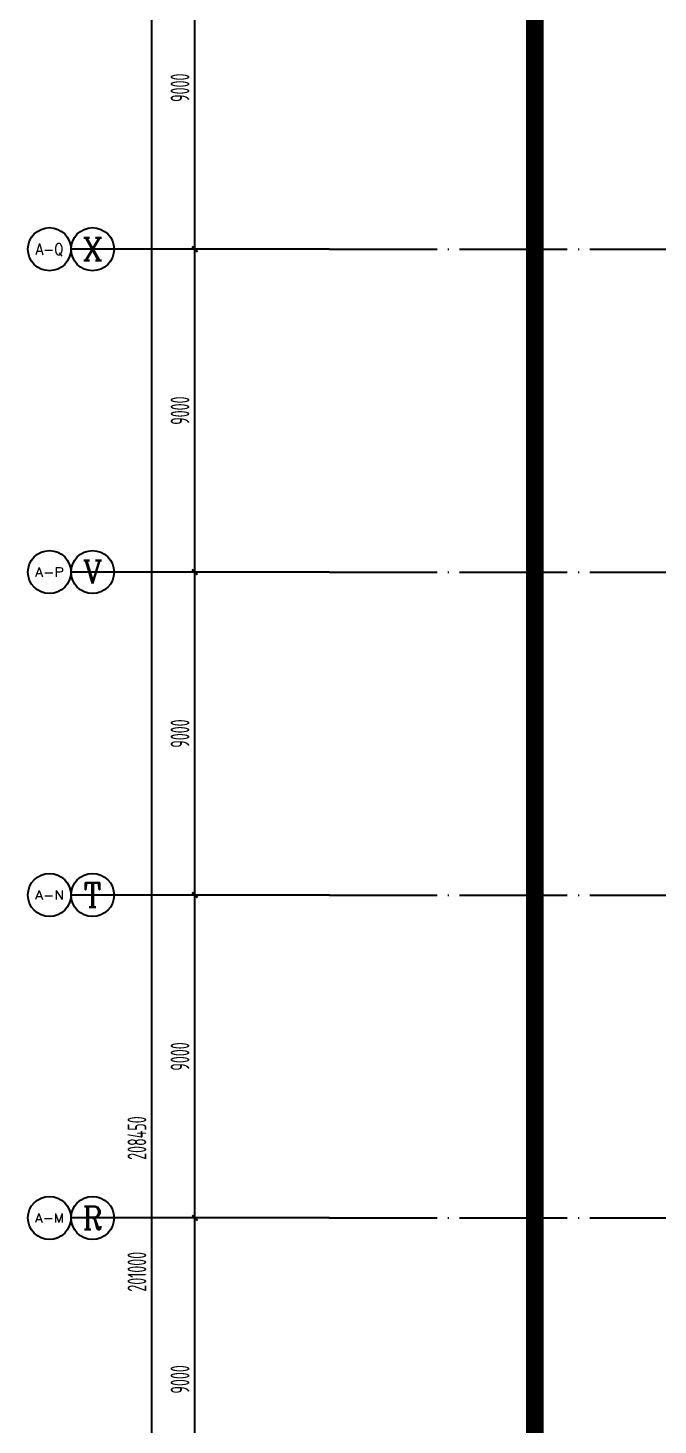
# Model space of a CAD drawing. Extents: x -473190 to 2138458, y -81875 to 2633646.
# Drawn here: x -103606 to -86048, y 50038 to 88977 of the extents above; entities that cross this region are included whole.
import ezdxf
from ezdxf.enums import TextEntityAlignment as Align

# ---------------------------------------------------------------- set-up
doc = ezdxf.new("R2010")
doc.units = 0
doc.header["$LTSCALE"] = 1000
for name, pattern in [('ACAD_ISO05W100', [34, 24, -3, 0.5, -3, 0.5, -3]), ('DASH', [0.35, 0.25, -0.1]), ('DOTE', [2.42, 2, -0.2, 0.02, -0.2])]:
    doc.linetypes.add(name, pattern=pattern)
for name, color, linetype in [('A-REDLINE', 1, 'ACAD_ISO05W100'), ('AXIS', 3, 'Continuous'), ('AXIS_TEXT', 7, 'Continuous'), ('DOTE', 1, 'DOTE'), ('雨棚投影', 147, 'Continuous')]:
    doc.layers.add(name, color=color, linetype=linetype)
doc.styles.add('_TCH_AXIS', font='COMPLEX', dxfattribs={"bigfont": 'GBCBIG'})
doc.styles.add('_TCH_DIM_T3', font='tssdeng.shx', dxfattribs={"width": 0.564706, "bigfont": '@@@tssdchn.shx'})
doc.styles.add('COMPLEX', font='COMPLEX.shx', dxfattribs={"width": 0.65})
doc.dimstyles.new('_TCH_ARCH&&150', dxfattribs={"dimtxt": 525, "dimasz": 150, "dimexe": 375, "dimexo": 450, "dimgap": 150, "dimtad": 1, "dimdec": 0, "dimzin": 0, "dimdsep": 46, "dimtxsty": '_TCH_DIM_T3', "dimblk": 'ARCHTICK', "dimcen": 0.09, "dimclrt": 7, "dimazin": 2, "dimtfac": 1, "dimtdec": 0, "dimtix": 1, "dimtmove": 2, "dimatfit": 3, "dimfxl": 0, "dimtolj": 1, "dimtzin": 0, "dimarcsym": 0})

# ---------------------------------------------------------------- blocks, each defined once
blk = doc.blocks.new('_AXISO')
blk.add_circle((0, 0), 0.5)
at = {"layer": 'AXIS_TEXT', "style": 'COMPLEX', "width": 1.041667}
blk.add_attdef('A', text='', height=0.56, dxfattribs=at).set_placement((-0.25, -0.28), (0.25, -0.28), align=Align.FIT)
blk = doc.blocks.new('_ArchTick')
at = {"color": 0, "linetype": 'ByBlock', "const_width": 0.4}
blk.add_lwpolyline([(-0.5, -0.5), (0.5, 0.5)], dxfattribs=at)
blk = doc.blocks.new('*D5322')
at = {"layer": 'AXIS', "color": 0, "lineweight": -2, "transparency": 16777216}
for p, q in [((-298298, -3257), (-303173, -3257)), ((-302798, -204257), (-302798, -3257)), ((-298298, -204257), (-303173, -204257))]:
    blk.add_line(p, q, dxfattribs=at)
at = {"layer": 'Defpoints', "color": 0, "transparency": 16777216}
for p in [(-302798, -3257), (-297848, -3257), (-297848, -204257)]:
    blk.add_point(p, dxfattribs=at)
at = {"layer": 'AXIS', "color": 0, "lineweight": -2, "transparency": 16777216, "xscale": 150, "yscale": 150, "zscale": 150}
for p, rotation in [((-302798, -3257), 90), ((-302798, -204257), 270)]:
    blk.add_blockref('_ArchTick', p, dxfattribs=dict(at, rotation=rotation))
at = {"layer": 'AXIS', "color": 7, "transparency": 16777216, "insert": (-303211, -103757), "char_height": 525, "attachment_point": 5, "rotation": 90, "style": '_TCH_DIM_T3'}
blk.add_mtext('\\A1;201000', dxfattribs=at)
blk = doc.blocks.new('*D5334')
at = {"layer": 'AXIS', "color": 0, "lineweight": -2, "transparency": 16777216}
for p, q in [((-298298, -102257), (-301973, -102257)), ((-301598, -111257), (-301598, -102257)), ((-298298, -111257), (-301973, -111257))]:
    blk.add_line(p, q, dxfattribs=at)
at = {"layer": 'Defpoints', "color": 0, "transparency": 16777216}
for p in [(-301598, -102257), (-297848, -102257), (-297848, -111257)]:
    blk.add_point(p, dxfattribs=at)
at = {"layer": 'AXIS', "color": 0, "lineweight": -2, "transparency": 16777216, "xscale": 150, "yscale": 150, "zscale": 150}
for p, rotation in [((-301598, -102257), 90), ((-301598, -111257), 270)]:
    blk.add_blockref('_ArchTick', p, dxfattribs=dict(at, rotation=rotation))
at = {"layer": 'AXIS', "color": 7, "transparency": 16777216, "insert": (-302011, -106757), "char_height": 525, "attachment_point": 5, "rotation": 90, "style": '_TCH_DIM_T3'}
blk.add_mtext('\\A1;9000', dxfattribs=at)
blk = doc.blocks.new('*D5335')
at = {"layer": 'AXIS', "color": 0, "lineweight": -2, "transparency": 16777216}
for p, q in [((-298298, -93257), (-301973, -93257)), ((-301598, -102257), (-301598, -93257)), ((-298298, -102257), (-301973, -102257))]:
    blk.add_line(p, q, dxfattribs=at)
at = {"layer": 'Defpoints', "color": 0, "transparency": 16777216}
for p in [(-301598, -93257), (-297848, -93257), (-297848, -102257)]:
    blk.add_point(p, dxfattribs=at)
at = {"layer": 'AXIS', "color": 0, "lineweight": -2, "transparency": 16777216, "xscale": 150, "yscale": 150, "zscale": 150}
for p, rotation in [((-301598, -93257), 90), ((-301598, -102257), 270)]:
    blk.add_blockref('_ArchTick', p, dxfattribs=dict(at, rotation=rotation))
at = {"layer": 'AXIS', "color": 7, "transparency": 16777216, "insert": (-302011, -97757), "char_height": 525, "attachment_point": 5, "rotation": 90, "style": '_TCH_DIM_T3'}
blk.add_mtext('\\A1;9000', dxfattribs=at)
blk = doc.blocks.new('*D5336')
at = {"layer": 'AXIS', "color": 0, "lineweight": -2, "transparency": 16777216}
for p, q in [((-298298, -84257), (-301973, -84257)), ((-301598, -93257), (-301598, -84257)), ((-298298, -93257), (-301973, -93257))]:
    blk.add_line(p, q, dxfattribs=at)
at = {"layer": 'Defpoints', "color": 0, "transparency": 16777216}
for p in [(-301598, -84257), (-297848, -84257), (-297848, -93257)]:
    blk.add_point(p, dxfattribs=at)
at = {"layer": 'AXIS', "color": 0, "lineweight": -2, "transparency": 16777216, "xscale": 150, "yscale": 150, "zscale": 150}
for p, rotation in [((-301598, -84257), 90), ((-301598, -93257), 270)]:
    blk.add_blockref('_ArchTick', p, dxfattribs=dict(at, rotation=rotation))
at = {"layer": 'AXIS', "color": 7, "transparency": 16777216, "insert": (-302011, -88757), "char_height": 525, "attachment_point": 5, "rotation": 90, "style": '_TCH_DIM_T3'}
blk.add_mtext('\\A1;9000', dxfattribs=at)
blk = doc.blocks.new('*D5337')
at = {"layer": 'AXIS', "color": 0, "lineweight": -2, "transparency": 16777216}
for p, q in [((-298298, -75257), (-301973, -75257)), ((-301598, -84257), (-301598, -75257)), ((-298298, -84257), (-301973, -84257))]:
    blk.add_line(p, q, dxfattribs=at)
at = {"layer": 'Defpoints', "color": 0, "transparency": 16777216}
for p in [(-301598, -75257), (-297848, -75257), (-297848, -84257)]:
    blk.add_point(p, dxfattribs=at)
at = {"layer": 'AXIS', "color": 0, "lineweight": -2, "transparency": 16777216, "xscale": 150, "yscale": 150, "zscale": 150}
for p, rotation in [((-301598, -75257), 90), ((-301598, -84257), 270)]:
    blk.add_blockref('_ArchTick', p, dxfattribs=dict(at, rotation=rotation))
at = {"layer": 'AXIS', "color": 7, "transparency": 16777216, "insert": (-302011, -79757), "char_height": 525, "attachment_point": 5, "rotation": 90, "style": '_TCH_DIM_T3'}
blk.add_mtext('\\A1;9000', dxfattribs=at)
blk = doc.blocks.new('*D5338')
at = {"layer": 'AXIS', "color": 0, "lineweight": -2, "transparency": 16777216}
for p, q in [((-298298, -66257), (-301973, -66257)), ((-301598, -75257), (-301598, -66257)), ((-298298, -75257), (-301973, -75257))]:
    blk.add_line(p, q, dxfattribs=at)
at = {"layer": 'Defpoints', "color": 0, "transparency": 16777216}
for p in [(-301598, -66257), (-297848, -66257), (-297848, -75257)]:
    blk.add_point(p, dxfattribs=at)
at = {"layer": 'AXIS', "color": 0, "lineweight": -2, "transparency": 16777216, "xscale": 150, "yscale": 150, "zscale": 150}
for p, rotation in [((-301598, -66257), 90), ((-301598, -75257), 270)]:
    blk.add_blockref('_ArchTick', p, dxfattribs=dict(at, rotation=rotation))
at = {"layer": 'AXIS', "color": 7, "transparency": 16777216, "insert": (-302011, -70757), "char_height": 525, "attachment_point": 5, "rotation": 90, "style": '_TCH_DIM_T3'}
blk.add_mtext('\\A1;9000', dxfattribs=at)
blk = doc.blocks.new('*D5409')
at = {"layer": 'AXIS', "color": 0, "lineweight": -2, "transparency": 16777216}
for p, q in [((-298298, 4193), (-303173, 4193)), ((-302798, -204257), (-302798, 4193)), ((-298298, -204257), (-303173, -204257))]:
    blk.add_line(p, q, dxfattribs=at)
at = {"layer": 'Defpoints', "color": 0, "transparency": 16777216}
for p in [(-302798, 4193), (-297848, 4193), (-297848, -204257)]:
    blk.add_point(p, dxfattribs=at)
at = {"layer": 'AXIS', "color": 0, "lineweight": -2, "transparency": 16777216, "xscale": 150, "yscale": 150, "zscale": 150}
for p, rotation in [((-302798, 4193), 90), ((-302798, -204257), 270)]:
    blk.add_blockref('_ArchTick', p, dxfattribs=dict(at, rotation=rotation))
at = {"layer": 'AXIS', "color": 7, "transparency": 16777216, "insert": (-303211, -100032), "char_height": 525, "attachment_point": 5, "rotation": 90, "style": '_TCH_DIM_T3'}
blk.add_mtext('\\A1;208450', dxfattribs=at)
blk = doc.blocks.new('*D5421')
at = {"layer": 'AXIS', "color": 0, "lineweight": -2, "transparency": 16777216}
for p, q in [((-298298, -102257), (-301973, -102257)), ((-301598, -111257), (-301598, -102257)), ((-298298, -111257), (-301973, -111257))]:
    blk.add_line(p, q, dxfattribs=at)
at = {"layer": 'Defpoints', "color": 0, "transparency": 16777216}
for p in [(-301598, -102257), (-297848, -102257), (-297848, -111257)]:
    blk.add_point(p, dxfattribs=at)
at = {"layer": 'AXIS', "color": 0, "lineweight": -2, "transparency": 16777216, "xscale": 150, "yscale": 150, "zscale": 150}
for p, rotation in [((-301598, -102257), 90), ((-301598, -111257), 270)]:
    blk.add_blockref('_ArchTick', p, dxfattribs=dict(at, rotation=rotation))
at = {"layer": 'AXIS', "color": 7, "transparency": 16777216, "insert": (-302011, -106757), "char_height": 525, "attachment_point": 5, "rotation": 90, "style": '_TCH_DIM_T3'}
blk.add_mtext('\\A1;9000', dxfattribs=at)
blk = doc.blocks.new('*D5422')
at = {"layer": 'AXIS', "color": 0, "lineweight": -2, "transparency": 16777216}
for p, q in [((-298298, -93257), (-301973, -93257)), ((-301598, -102257), (-301598, -93257)), ((-298298, -102257), (-301973, -102257))]:
    blk.add_line(p, q, dxfattribs=at)
at = {"layer": 'Defpoints', "color": 0, "transparency": 16777216}
for p in [(-301598, -93257), (-297848, -93257), (-297848, -102257)]:
    blk.add_point(p, dxfattribs=at)
at = {"layer": 'AXIS', "color": 0, "lineweight": -2, "transparency": 16777216, "xscale": 150, "yscale": 150, "zscale": 150}
for p, rotation in [((-301598, -93257), 90), ((-301598, -102257), 270)]:
    blk.add_blockref('_ArchTick', p, dxfattribs=dict(at, rotation=rotation))
at = {"layer": 'AXIS', "color": 7, "transparency": 16777216, "insert": (-302011, -97757), "char_height": 525, "attachment_point": 5, "rotation": 90, "style": '_TCH_DIM_T3'}
blk.add_mtext('\\A1;9000', dxfattribs=at)
blk = doc.blocks.new('*D5423')
at = {"layer": 'AXIS', "color": 0, "lineweight": -2, "transparency": 16777216}
for p, q in [((-298298, -84257), (-301973, -84257)), ((-301598, -93257), (-301598, -84257)), ((-298298, -93257), (-301973, -93257))]:
    blk.add_line(p, q, dxfattribs=at)
at = {"layer": 'Defpoints', "color": 0, "transparency": 16777216}
for p in [(-301598, -84257), (-297848, -84257), (-297848, -93257)]:
    blk.add_point(p, dxfattribs=at)
at = {"layer": 'AXIS', "color": 0, "lineweight": -2, "transparency": 16777216, "xscale": 150, "yscale": 150, "zscale": 150}
for p, rotation in [((-301598, -84257), 90), ((-301598, -93257), 270)]:
    blk.add_blockref('_ArchTick', p, dxfattribs=dict(at, rotation=rotation))
at = {"layer": 'AXIS', "color": 7, "transparency": 16777216, "insert": (-302011, -88757), "char_height": 525, "attachment_point": 5, "rotation": 90, "style": '_TCH_DIM_T3'}
blk.add_mtext('\\A1;9000', dxfattribs=at)
blk = doc.blocks.new('*D5424')
at = {"layer": 'AXIS', "color": 0, "lineweight": -2, "transparency": 16777216}
for p, q in [((-298298, -75257), (-301973, -75257)), ((-301598, -84257), (-301598, -75257)), ((-298298, -84257), (-301973, -84257))]:
    blk.add_line(p, q, dxfattribs=at)
at = {"layer": 'Defpoints', "color": 0, "transparency": 16777216}
for p in [(-301598, -75257), (-297848, -75257), (-297848, -84257)]:
    blk.add_point(p, dxfattribs=at)
at = {"layer": 'AXIS', "color": 0, "lineweight": -2, "transparency": 16777216, "xscale": 150, "yscale": 150, "zscale": 150}
for p, rotation in [((-301598, -75257), 90), ((-301598, -84257), 270)]:
    blk.add_blockref('_ArchTick', p, dxfattribs=dict(at, rotation=rotation))
at = {"layer": 'AXIS', "color": 7, "transparency": 16777216, "insert": (-302011, -79757), "char_height": 525, "attachment_point": 5, "rotation": 90, "style": '_TCH_DIM_T3'}
blk.add_mtext('\\A1;9000', dxfattribs=at)
blk = doc.blocks.new('*D5425')
at = {"layer": 'AXIS', "color": 0, "lineweight": -2, "transparency": 16777216}
for p, q in [((-298298, -66257), (-301973, -66257)), ((-301598, -75257), (-301598, -66257)), ((-298298, -75257), (-301973, -75257))]:
    blk.add_line(p, q, dxfattribs=at)
at = {"layer": 'Defpoints', "color": 0, "transparency": 16777216}
for p in [(-301598, -66257), (-297848, -66257), (-297848, -75257)]:
    blk.add_point(p, dxfattribs=at)
at = {"layer": 'AXIS', "color": 0, "lineweight": -2, "transparency": 16777216, "xscale": 150, "yscale": 150, "zscale": 150}
for p, rotation in [((-301598, -66257), 90), ((-301598, -75257), 270)]:
    blk.add_blockref('_ArchTick', p, dxfattribs=dict(at, rotation=rotation))
at = {"layer": 'AXIS', "color": 7, "transparency": 16777216, "insert": (-302011, -70757), "char_height": 525, "attachment_point": 5, "rotation": 90, "style": '_TCH_DIM_T3'}
blk.add_mtext('\\A1;9000', dxfattribs=at)
blk = doc.blocks.new('A$C4F5A101F')
at = {"layer": 'AXIS'}
for p, q in [((-297848.4, -75257.4), (-305048.4, -75257.4)), ((-297848.4, -75257.4), (-303848.4, -75257.4)), ((-297848.4, -84257.4), (-305048.4, -84257.4)), ((-297848.4, -84257.4), (-303848.4, -84257.4)), ((-297848.4, -93257.4), (-305048.4, -93257.4)), ((-297848.4, -93257.4), (-303848.4, -93257.4)), ((-297848.4, -102257.4), (-305048.4, -102257.4)), ((-297848.4, -102257.4), (-303848.4, -102257.4))]:
    blk.add_line(p, q, dxfattribs=at)
at = {"layer": 'DOTE', "color": 16, "linetype": 'DOTE', "ltscale": 1.5}
for p, q in [((-297848.4, -75257.4), (-173939.7, -75257.4)), ((-297848.4, -84257.4), (-173939.7, -84257.4)), ((-297848.4, -93257.4), (-173939.7, -93257.4)), ((-297848.4, -102257.4), (-173939.7, -102257.4))]:
    blk.add_line(p, q, dxfattribs=at)
at = {"layer": 'AXIS'}
ref = blk.add_blockref('_AXISO', (-305648.4, -75257.4), dxfattribs=dict(at, xscale=1200, yscale=1200, zscale=1200))
ref.add_attrib('A', 'A-Q', dxfattribs={"layer": 'AXIS_TEXT', "height": 320.45, "style": '_TCH_AXIS', "width": 0.807692}).set_placement((-306036.6, -75417.6), (-305260.1, -75417.6), align=Align.FIT)
ref = blk.add_blockref('_AXISO', (-304448.4, -75257.4), dxfattribs=dict(at, xscale=1200, yscale=1200, zscale=1200))
ref.add_attrib('A', 'X', dxfattribs={"layer": 'AXIS_TEXT', "height": 637.8, "style": '_TCH_AXIS'}).set_placement((-304721.7, -75576.3), (-304175, -75576.3), align=Align.FIT)
ref = blk.add_blockref('_AXISO', (-305648.4, -84257.4), dxfattribs=dict(at, xscale=1200, yscale=1200, zscale=1200))
ref.add_attrib('A', 'A-P', dxfattribs={"layer": 'AXIS_TEXT', "height": 261.89, "style": '_TCH_AXIS'}).set_placement((-306047.4, -84388.3), (-305249.3, -84388.3), align=Align.FIT)
ref = blk.add_blockref('_AXISO', (-304448.4, -84257.4), dxfattribs=dict(at, xscale=1200, yscale=1200, zscale=1200))
ref.add_attrib('A', 'V', dxfattribs={"layer": 'AXIS_TEXT', "height": 637.8, "style": '_TCH_AXIS'}).set_placement((-304721.7, -84576.3), (-304175, -84576.3), align=Align.FIT)
ref = blk.add_blockref('_AXISO', (-305648.4, -93257.4), dxfattribs=dict(at, xscale=1200, yscale=1200, zscale=1200))
ref.add_attrib('A', 'A-N', dxfattribs={"layer": 'AXIS_TEXT', "height": 254.69, "style": '_TCH_AXIS'}).set_placement((-306048.6, -93384.7), (-305248.1, -93384.7), align=Align.FIT)
ref = blk.add_blockref('_AXISO', (-304448.4, -93257.4), dxfattribs=dict(at, xscale=1200, yscale=1200, zscale=1200))
ref.add_attrib('A', 'T', dxfattribs={"layer": 'AXIS_TEXT', "height": 683.5, "style": '_TCH_AXIS'}).set_placement((-304692.5, -93599.2), (-304204.3, -93599.2), align=Align.FIT)
ref = blk.add_blockref('_AXISO', (-305648.4, -102257.4), dxfattribs=dict(at, xscale=1200, yscale=1200, zscale=1200))
ref.add_attrib('A', 'A-M', dxfattribs={"layer": 'AXIS_TEXT', "height": 247.86, "style": '_TCH_AXIS'}).set_placement((-306049.7, -102381.3), (-305247.1, -102381.3), align=Align.FIT)
ref = blk.add_blockref('_AXISO', (-304448.4, -102257.4), dxfattribs=dict(at, xscale=1200, yscale=1200, zscale=1200))
ref.add_attrib('A', 'R', dxfattribs={"layer": 'AXIS_TEXT', "height": 637.8, "style": '_TCH_AXIS'}).set_placement((-304721.7, -102576.3), (-304175, -102576.3), align=Align.FIT)
for p1, p2, distance, picture, middle in [((-297848.4, -204257.4), (-297848.4, 4192.6), 4950, '*D5409', (-303210.9, -100032.4)), ((-297848.4, -204257.4), (-297848.4, -3257.4), 4950, '*D5322', (-303210.9, -103757.4)), ((-297848.4, -75257.4), (-297848.4, -66257.4), 3750, '*D5338', (-302010.9, -70757.4)), ((-297848.4, -75257.4), (-297848.4, -66257.4), 3750, '*D5425', (-302010.9, -70757.4)), ((-297848.4, -84257.4), (-297848.4, -75257.4), 3750, '*D5337', (-302010.9, -79757.4)), ((-297848.4, -84257.4), (-297848.4, -75257.4), 3750, '*D5424', (-302010.9, -79757.4)), ((-297848.4, -93257.4), (-297848.4, -84257.4), 3750, '*D5336', (-302010.9, -88757.4)), ((-297848.4, -93257.4), (-297848.4, -84257.4), 3750, '*D5423', (-302010.9, -88757.4)), ((-297848.4, -102257.4), (-297848.4, -93257.4), 3750, '*D5335', (-302010.9, -97757.4)), ((-297848.4, -102257.4), (-297848.4, -93257.4), 3750, '*D5422', (-302010.9, -97757.4)), ((-297848.4, -111257.4), (-297848.4, -102257.4), 3750, '*D5334', (-302010.9, -106757.4)), ((-297848.4, -111257.4), (-297848.4, -102257.4), 3750, '*D5421', (-302010.9, -106757.4))]:
    dim = blk.add_aligned_dim(p1=p1, p2=p2, distance=distance, dimstyle='_TCH_ARCH&&150', dxfattribs=at)
    dim.commit()
    dim.dimension.update_dxf_attribs({"geometry": picture, "text_midpoint": middle})

msp = doc.modelspace()

# ---------------------------------------------------------------- linework, layer by layer
at = {"layer": 'A-REDLINE', "const_width": 500, "flags": 128}
msp.add_lwpolyline([(-89481.4, 187228.8), (-75385.8, 185854.4), (-61257.6, 184872), (-47107.5, 184282.2), (-32946.4, 184085.6), (42633, 184085.6), (118212.3, 184085.6), (125682.3, 183899.5), (133133.8, 183341.6), (140548.2, 182413.3), (147907.2, 181116.9), (155192.5, 179455.7), (162386.1, 177433.7), (169470, 175056), (176426.7, 172328.4), (183239, 169257.8), (189889.9, 165851.8), (196362.9, 162118.7), (202642, 158068), (131057.9, 79413.7), (59473.8, 759.5), (-12110.3, -77894.8), (-89481.4, -55567.9), (-89481.4, 65830.4)], close=True, dxfattribs=at)

# ---------------------------------------------------------------- block references
at = {"layer": '雨棚投影', "linetype": 'DASH', "lineweight": -3, "ltscale": 2}
msp.add_blockref('A$C4F5A101F', (202642, 158068), dxfattribs=at)

doc.saveas('drawing.dxf')
